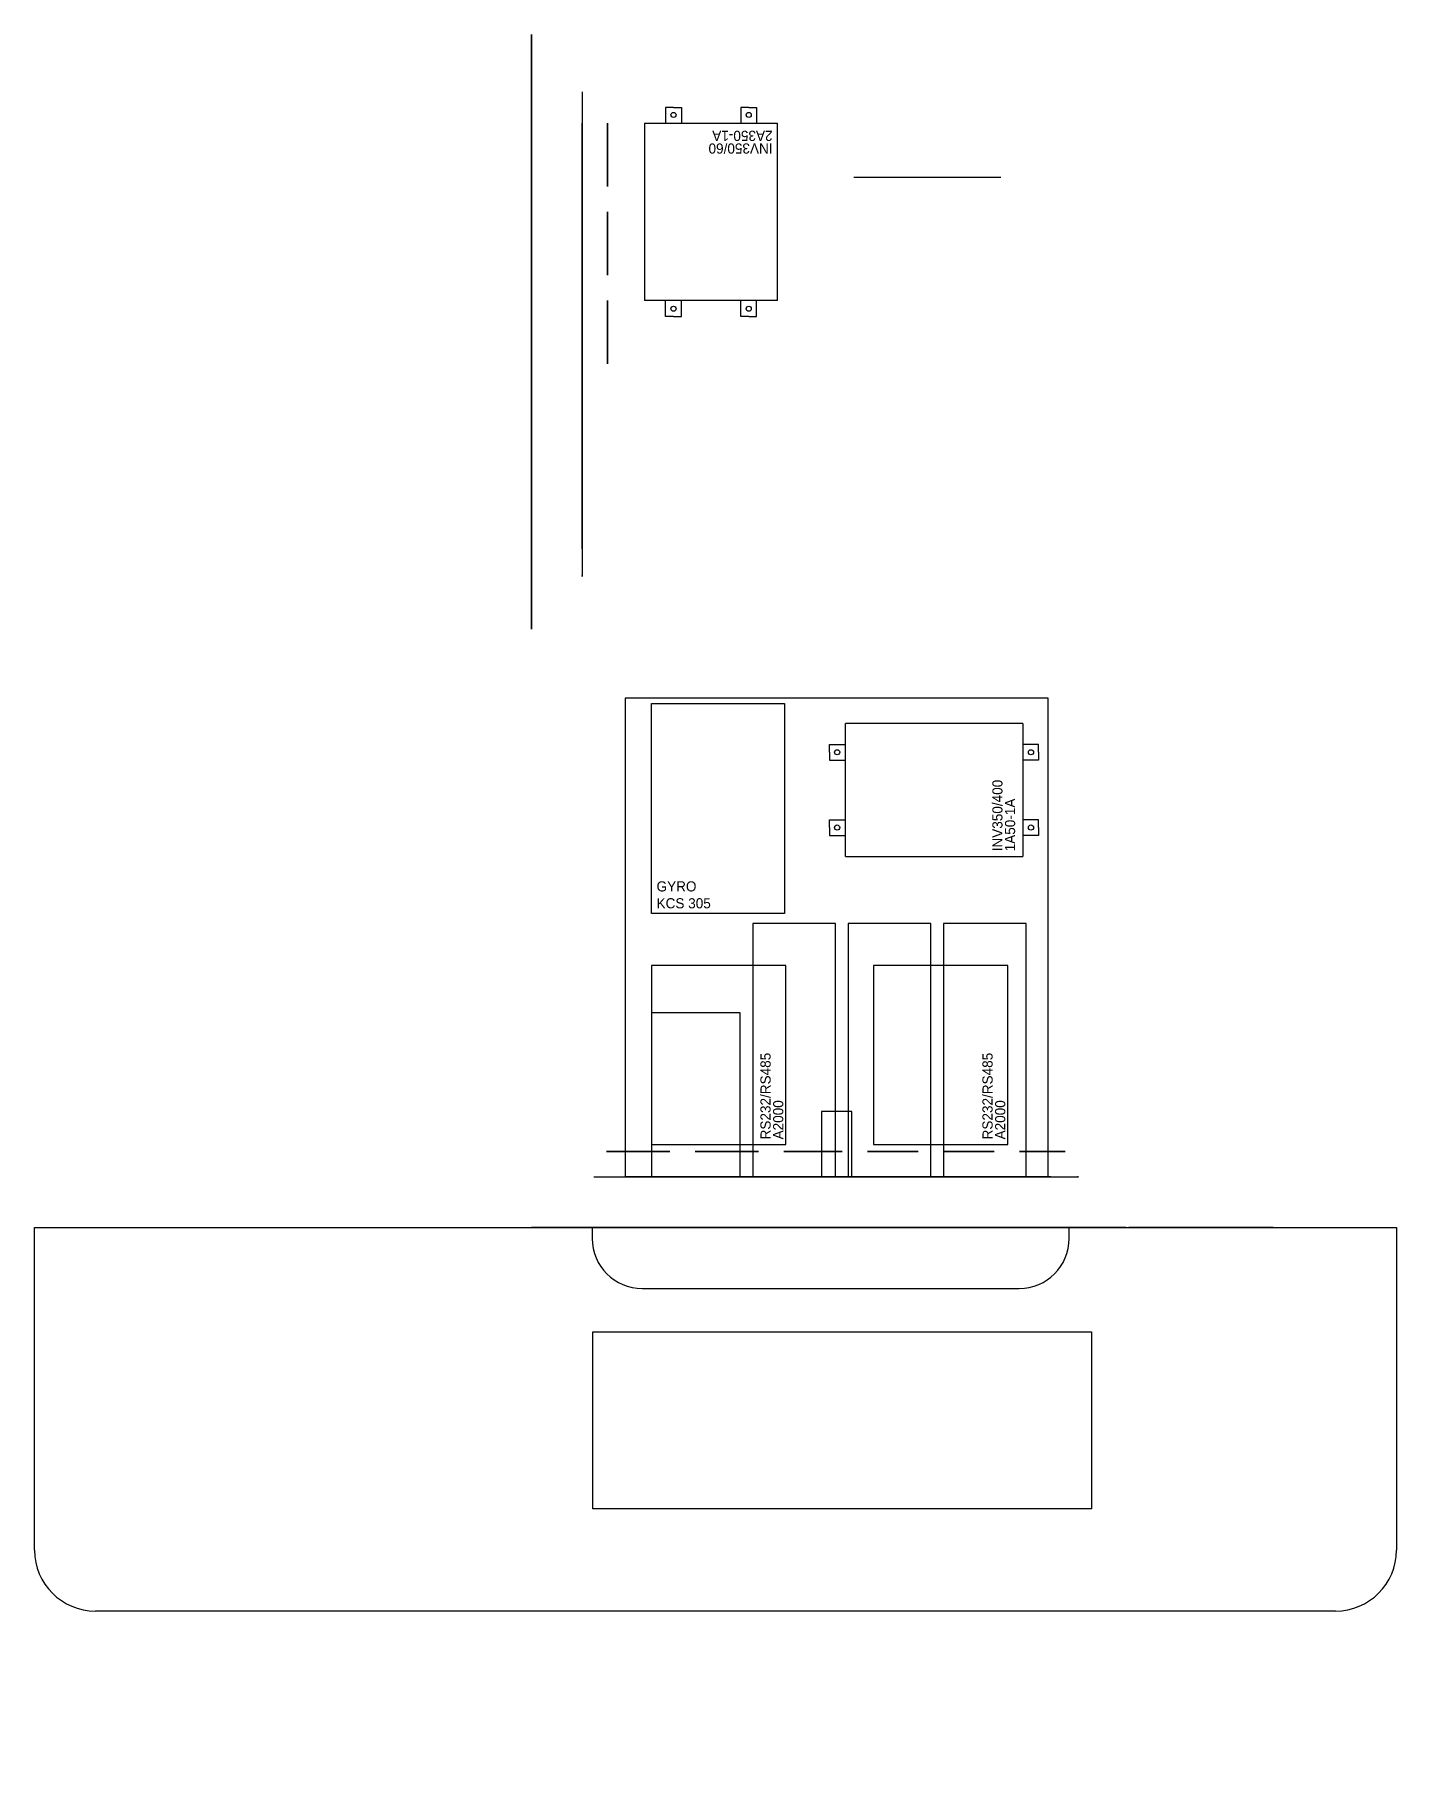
# Model space of a CAD drawing. Extents: x -1034 to 1672, y -7208 to 2129.
# Drawn here: x -313 to 1052, y 400 to 2129 of the extents above; entities that cross this region are included whole.
import ezdxf

# ---------------------------------------------------------------- set-up
doc = ezdxf.new("R2010")
doc.units = 0
doc.header["$LTSCALE"] = 100
doc.header["$MEASUREMENT"] = 0
doc.layers.get('0').update_dxf_attribs({"linetype": 'CONTINUOUS'})
doc.layers.add('ELEM_CZOLOW', color=7, linetype='CONTINUOUS')
doc.layers.add('INSIDE', color=1, linetype='CONTINUOUS')

# ---------------------------------------------------------------- blocks, each defined once
blk = doc.blocks.new('KLAWIAT')
at = {"extrusion": (0, -0.173648, 0.984808)}
for p, q in [((0, 177.3, 31.3), (500, 177.3, 31.3)), ((0, 0), (0, 177.3, 31.3)), ((500, 177.3, 31.3), (500, 0)), ((500, 0), (0, 0))]:
    blk.add_line(p, q, dxfattribs=at)
blk = doc.blocks.new('STOLIK')
for p, q in [((-498, -323.4), (-498, 0)), ((-498, 0), (61, 0)), ((61, 0), (61, -11)), ((536.9, 0), (867.1, 0)), ((539, -11), (539, 0)), ((867.1, 0), (867.1, -323.4)), ((111, -61), (489, -61)), ((806.1, -384.4), (-437, -384.4))]:
    blk.add_line(p, q)
for centre, radius, start, end in [((111, -11), 50, 180, 270), ((489, -11), 50, 270, 0), ((-437, -323.4), 61, 180, 270), ((806.1, -323.4), 61, 270, 0)]:
    blk.add_arc(centre, radius, start, end)
blk.add_blockref('KLAWIAT', (61.5, -281.8))
blk = doc.blocks.new('SHELF')
for p, q in [((-1.24, 0.5), (-1.24, 0)), ((-1.24, 0.5), (17.85, 0.5)), ((-1.24, 0), (17.888, 0)), ((17.888, 0), (17.85, 0.5))]:
    blk.add_line(p, q)
blk = doc.blocks.new('ILS')
for p, q in [((0, 5), (0, 0)), ((2.5, 5), (0, 5)), ((2.5, 0), (2.5, 5)), ((0, 0), (2.5, 0))]:
    blk.add_line(p, q)
for tag, p in [('MODEL', (1.367, 0.3)), ('NAME', (0.7, 0.3))]:
    blk.add_attdef(tag, p, '', height=0.4, rotation=90)
blk = doc.blocks.new('R2S3')
at = {"extrusion": (-1.84043e-16, -1, 0)}
for p, q in [((7, 1, 5.5), (7, 1, 0.5)), ((9.5, 1, 5.5), (7, 1, 5.5)), ((7, 1, 0.5), (9.5, 1, 0.5)), ((9.5, 1, 0.5), (9.5, 1, 5.5))]:
    blk.add_line(p, q, dxfattribs=at)
at = {"extrusion": (0, -1, 0)}
ref = blk.add_blockref('ILS', (0, 0.5, -1), dxfattribs=at)
ref.add_attrib('MODEL', 'KNR-634', (1.367, 0.6, -1), dxfattribs={"extrusion": (0, -1, 0), "height": 0.4, "rotation": 90})
ref.add_attrib('NAME', 'VOR/ILS/MKR', (0.7, 0.6, -1), dxfattribs={"extrusion": (0, -1, 0), "height": 0.4, "rotation": 90})
ref = blk.add_blockref('ILS', (3.5, 0.5, -1), dxfattribs=at)
ref.add_attrib('MODEL', 'KNR-634', (4.867, 0.6, -1), dxfattribs={"extrusion": (0, -1, 0), "height": 0.4, "rotation": 90})
ref.add_attrib('NAME', 'VOR/ILS/MKR', (4.2, 0.6, -1), dxfattribs={"extrusion": (0, -1, 0), "height": 0.4, "rotation": 90})
blk.add_blockref('SHELF', (0, 0), dxfattribs=at)
at = {"extrusion": (-1.84043e-16, -1, 0)}
for tag, p in [('COAX_SWITCH', (7.7, 0.8, -1)), ('CS', (8.367, 0.8, -1))]:
    blk.add_attdef(tag, p, '', height=0.4, rotation=90, dxfattribs=at)
blk = doc.blocks.new('3U')
for p, q in [((16.69, 5.18), (0, 5.18)), ((0, 5.18), (0, 0)), ((16.69, 0), (16.69, 5.18)), ((0, 0), (16.69, 0))]:
    blk.add_line(p, q)
blk = doc.blocks.new('RACK19')
for p, q in [((23.47, 47.2), (0, 47.2)), ((0, 47.2), (0, 0)), ((23.47, 0), (23.47, 47.2)), ((0, 0), (23.47, 0))]:
    blk.add_line(p, q)
blk = doc.blocks.new('3U42TE')
for p, q in [((0, 5.18), (8.4, 5.18)), ((0, 0), (0, 5.18)), ((8.4, 0), (8.4, 5.18)), ((8.4, 0), (0, 0))]:
    blk.add_line(p, q)
for tag, p in [('NAME', (0.2, 0.7)), ('MODEL', (0.2, 0.2))]:
    blk.add_attdef(tag, p, '', height=0.4)
blk = doc.blocks.new('SUBRACK3U')
for p, q in [((16.8, 5.18), (0, 5.18)), ((0, 5.18), (0, 0)), ((16.8, 0), (16.8, 5.18)), ((0, 0), (16.8, 0))]:
    blk.add_line(p, q)
blk = doc.blocks.new('INV500')
for p, q in [((0, 8.984), (5.812, 8.984)), ((0, 8.984), (0, 0)), ((5.812, 0), (5.812, 8.984)), ((0, 0), (5.812, 0))]:
    blk.add_line(p, q)
for tag, p in [('NAME', (0.3, 2.2)), ('MODEL', (0.3, 0.8))]:
    blk.add_attdef(tag, p, '', height=0.4)
blk = doc.blocks.new('INV')
for p, q in [((0.83, 7.625), (0.83, 7)), ((1.14, 7.625), (0.83, 7.625)), ((1.14, 7.625), (1.45, 7.625)), ((1.45, 7.625), (1.45, 7)), ((3.8, 7.625), (3.8, 7)), ((4.11, 7.625), (3.8, 7.625)), ((4.11, 7.625), (4.42, 7.625)), ((4.42, 7.625), (4.42, 7)), ((0, 7), (5.25, 7)), ((0, 7), (0, 0)), ((5.25, 0), (5.25, 7)), ((5.25, 0), (0, 0)), ((0.83, -0.625), (0.83, 0)), ((1.45, -0.625), (1.45, 0)), ((3.8, -0.625), (3.8, 0)), ((4.42, -0.625), (4.42, 0)), ((1.14, -0.625), (0.83, -0.625)), ((1.14, -0.625), (1.45, -0.625)), ((4.11, -0.625), (3.8, -0.625)), ((4.11, -0.625), (4.42, -0.625))]:
    blk.add_line(p, q)
for centre in [(1.14, 7.325), (4.11, 7.325), (1.14, -0.325), (4.11, -0.325)]:
    blk.add_circle(centre, 0.101)
for tag, p in [('NAME', (0.2, 0.8, 2.675)), ('MODEL', (0.2, 0.3, 2.675))]:
    blk.add_attdef(tag, p, '', height=0.4)
blk = doc.blocks.new('R2S1')
at = {"extrusion": (-1, 1.84206e-16, 1.22677e-16)}
ref = blk.add_blockref('INV500', (-16.53, 0.5, -2.15), dxfattribs=at)
ref.add_attrib('NAME', 'INV500', (-16.23, 2.7, -2.15), dxfattribs={"extrusion": (-1, 1.84206e-16, 1.22677e-16), "height": 0.4})
ref.add_attrib('MODEL', '2A500-1A', (-16.23, 1.3, -2.15), dxfattribs={"extrusion": (-1, 1.84206e-16, 1.22677e-16), "height": 0.4})
at = {"rotation": 270}
blk.add_blockref('INV', (0, 7.718, 0.5), dxfattribs=at).add_auto_attribs({'NAME': 'INV350/60', 'MODEL': '2A350-1A'})
at = {"extrusion": (0, -1, 0)}
blk.add_blockref('SHELF', (0, 0), dxfattribs=at)
blk = doc.blocks.new('8UFP')
for p, q in [((16.8, 13.995), (0, 13.995)), ((0, 13.995), (0, 0)), ((16.8, 0), (16.8, 13.995)), ((0, 0), (16.8, 0))]:
    blk.add_line(p, q)
for tag, p in [('NAME', (0.3, 2.2)), ('MODEL', (0.3, 0.8))]:
    blk.add_attdef(tag, p, '', height=0.4)
blk = doc.blocks.new('SZAFA2')
for name, p in [('R2S1', (-19.97, 2, 2.6)), ('R2S3', (-19.97, 2, 13.03))]:
    blk.add_blockref(name, p)
at = {"extrusion": (0, -1, 0)}
for name, p in [('3U', (-19.97, 25.21, -2)), ('SUBRACK3U', (-19.97, 20.03, -2)), ('RACK19', (-23.47, 0))]:
    blk.add_blockref(name, p, dxfattribs=at)
ref = blk.add_blockref('3U42TE', (-19.97, 20.03, -2), dxfattribs=at)
ref.add_attrib('NAME', 'NAV-CL', (-19.77, 20.73, -2), dxfattribs={"extrusion": (0, -1, 0), "height": 0.4})
at = {"extrusion": (-2.22045e-16, -1, 0)}
ref = blk.add_blockref('8UFP', (-19.97, 30.39, -2), dxfattribs=at)
ref.add_attrib('NAME', 'not used', (-19.67, 32.59, -2), dxfattribs={"extrusion": (-2.22045e-16, -1, 0), "height": 0.4})
at = {"extrusion": (0, -1, 0)}
ref = blk.add_blockref('3U42TE', (-11.57, 20.03, -2), dxfattribs=at)
ref.add_attrib('NAME', 'NAV-CL', (-11.37, 20.73, -2), dxfattribs={"extrusion": (0, -1, 0), "height": 0.4})
blk.add_text('Calibration instrument NAV 2000R', height=0.45, dxfattribs=at).set_placement((-18.97, 26.21, -2))
blk = doc.blocks.new('VHF')
for p, q in [((1.8, 5), (0, 5)), ((0, 5), (0, 0)), ((1.8, 0), (1.8, 5)), ((0, 0), (1.8, 0))]:
    blk.add_line(p, q)
for s, p in [('KTR-908', (1.1, 0.2)), ('VHF', (0.6, 0.2))]:
    blk.add_text(s, height=0.45, rotation=90).set_placement(p)
blk = doc.blocks.new('ADF')
for p, q in [((2, 5), (0, 5)), ((0, 5), (0, 0)), ((2, 0), (2, 5)), ((0, 0), (2, 0))]:
    blk.add_line(p, q)
for s, p in [('KDF-806', (1.1, 0.2)), ('ADF', (0.6, 0.2))]:
    blk.add_text(s, height=0.45, rotation=90).set_placement(p)
blk = doc.blocks.new('ACS')
for p, q in [((2.3, 5), (0, 5)), ((0, 5), (0, 0)), ((2.3, 0), (2.3, 5)), ((0, 0), (2.3, 0))]:
    blk.add_line(p, q)
for s, p in [('KAA-455', (1.1, 0.2)), ('ACS', (0.6, 0.2))]:
    blk.add_text(s, height=0.45, rotation=90).set_placement(p)
blk = doc.blocks.new('DME')
for p, q in [((2.5, 5.3), (0, 5.3)), ((0, 5.3), (0, 0)), ((2.5, 0), (2.5, 5.3)), ((0, 0), (2.5, 0))]:
    blk.add_line(p, q)
for s, p in [('KDM-706', (1.1, 0.2)), ('DME', (0.6, 0.2))]:
    blk.add_text(s, height=0.45, rotation=90).set_placement(p)
blk = doc.blocks.new('2U')
for p, q in [((0, 3.43), (0, 0)), ((16.69, 3.43), (0, 3.43)), ((16.69, 0), (16.69, 3.43)), ((0, 0), (16.69, 0))]:
    blk.add_line(p, q)
blk = doc.blocks.new('7U')
for p, q in [((0, 12.245), (0, 0)), ((16.69, 12.245), (0, 12.245)), ((16.69, 0), (16.69, 12.245)), ((0, 0), (16.69, 0))]:
    blk.add_line(p, q)
for tag, p in [('NAME', (0.3, 2.2)), ('MODEL', (0.3, 0.8))]:
    blk.add_attdef(tag, p, '', height=0.4)
blk = doc.blocks.new('GPS')
for p, q in [((0, 3), (0, 0)), ((5.705, 3), (0, 3)), ((5.705, 0), (5.705, 3)), ((0, 0), (5.705, 0))]:
    blk.add_line(p, q)
at = {"flags": 10}
blk.add_attdef('NAZ', (0.2, 0.2), '', height=0.4, dxfattribs=at)
blk = doc.blocks.new('3U12TE')
for p, q in [((2.37, 0), (2.37, 5.18)), ((4.74, 0), (4.74, 5.18)), ((7.11, 0), (7.11, 5.18)), ((9.48, 0), (9.48, 5.18)), ((11.85, 0), (11.85, 5.18)), ((14.22, 0), (14.22, 5.18))]:
    blk.add_line(p, q)
blk = doc.blocks.new('ACS_CP')
for p, q in [((0, 2.3), (0, 0)), ((5.8, 2.3), (0, 2.3)), ((5.8, 0), (5.8, 2.3)), ((0, 0), (5.8, 0))]:
    blk.add_line(p, q)
for s, p in [('ACS-CP', (0.1, 0.7)), ('KA-119', (0.1, 0.1))]:
    blk.add_text(s, height=0.45).set_placement(p)
blk = doc.blocks.new('PC')
for p, q in [((16.69, 7), (0, 7)), ((0, 7), (0, 0)), ((16.69, 0), (16.69, 7)), ((0, 0), (16.69, 0))]:
    blk.add_line(p, q)
blk = doc.blocks.new('4U')
for p, q in [((16.69, 7), (0, 7)), ((0, 7), (0, 0)), ((16.69, 0), (16.69, 7)), ((0, 0), (16.69, 0))]:
    blk.add_line(p, q)
blk = doc.blocks.new('PL')
for p, q in [((3.26, 10), (0, 10)), ((0, 10), (0, 0)), ((3.26, 0), (3.26, 10)), ((0, 0), (3.26, 0))]:
    blk.add_line(p, q)
at = {"extrusion": (0, -1, -1.84043e-16)}
for tag, p in [('NAME', (0.2, 0.7)), ('MODEL', (0.2, 0.2))]:
    blk.add_attdef(tag, p, '', height=0.4, dxfattribs=at)
blk = doc.blocks.new('DME_CP')
for p, q in [((3.5, 6.47), (0, 6.47)), ((0, 6.47), (0, 0)), ((3.5, 0), (3.5, 6.47)), ((0, 0), (3.5, 0))]:
    blk.add_line(p, q)
at = {"extrusion": (0, -1, -1.60787e-16)}
for s, p in [('DME-CP', (0.2, 0.7)), ('KDI-572', (0.2, 0.2))]:
    blk.add_text(s, height=0.45, dxfattribs=at).set_placement(p)
blk = doc.blocks.new('GYRO_KCS305')
for p, q in [((0, 8.29), (5.25, 8.29)), ((0, 0), (0, 8.29)), ((5.25, 8.29), (5.25, 0)), ((5.25, 0), (0, 0))]:
    blk.add_line(p, q)
for s, p in [('GYRO', (0.2, 0.867, 6.597)), ('KCS 305', (0.2, 0.2, 6.597))]:
    blk.add_text(s, height=0.4).set_placement(p)
blk = doc.blocks.new('A2000')
for p, q in [((0, 5.3), (0, 0)), ((7.06, 5.3), (0, 5.3)), ((7.06, 0), (7.06, 5.3)), ((0, 0), (7.06, 0))]:
    blk.add_line(p, q)
for tag, p in [('NAME', (0.2, 0.6, 1.53)), ('MODEL', (0.2, 0.1, 1.53))]:
    blk.add_attdef(tag, p, '', height=0.4)
blk = doc.blocks.new('GYRO')
for p, q in [((1.2, 2.58), (0, 2.58)), ((0, 2.58), (0, 0)), ((1.2, 0), (1.2, 2.58)), ((0, 0), (1.2, 0))]:
    blk.add_line(p, q)
at = {"extrusion": (0, -1, -1.84043e-16)}
blk.add_text('GYRO', height=0.4, rotation=90, dxfattribs=at).set_placement((1.1, 0.1))
blk = doc.blocks.new('R1S4')
for p, q in [((16.69, 18.9, 0.61), (0, 18.9, 0.61)), ((0, 18.9, 0.61), (0, 0, 0.61)), ((16.69, 0, 0.61), (16.69, 18.9, 0.61)), ((0, 0, 0.61), (16.69, 0, 0.61)), ((0, 0, 0.61), (16.7, 0, 0.61))]:
    blk.add_line(p, q)
ref = blk.add_blockref('PL', (5.04, 0, 3.24))
ref.add_attrib('NAME', 'ALT', (5.24, 3.94), dxfattribs={"extrusion": (0, -1, -1.46042e-16), "height": 0.4})
ref.add_attrib('MODEL', '101435', (5.24, 3.44), dxfattribs={"extrusion": (0, -1, -1.46042e-16), "height": 0.4})
ref = blk.add_blockref('PL', (8.8, 0, 3.24))
ref.add_attrib('NAME', 'ADF-RMI', (9, 3.94), dxfattribs={"extrusion": (0, -1, -1.46042e-16), "height": 0.4})
ref.add_attrib('MODEL', 'KNI-582', (9, 3.44), dxfattribs={"extrusion": (0, -1, -1.46042e-16), "height": 0.4})
ref = blk.add_blockref('PL', (12.56, 0, 3.24))
ref.add_attrib('NAME', 'ILS-NI', (12.76, 3.94), dxfattribs={"extrusion": (0, -1, -1.46042e-16), "height": 0.4})
ref.add_attrib('MODEL', 'KI 207', (12.76, 3.44), dxfattribs={"extrusion": (0, -1, -1.46042e-16), "height": 0.4})
for name, p in [('DME_CP', (1.04, 0, 3.26)), ('DME_CP', (1.04, 0, 5.17)), ('GYRO', (7.75, 0, 0.87))]:
    blk.add_blockref(name, p)
at = {"extrusion": (0, -1, -1.84043e-16)}
blk.add_blockref('4U', (0, 0), dxfattribs=at)
at = {"layer": 'INSIDE'}
blk.add_blockref('GYRO_KCS305', (1.04, 10.4, 0.61), dxfattribs=at)
ref = blk.add_blockref('INV', (15.69, 12.65, 0.61), dxfattribs=dict(at, rotation=90))
ref.add_attrib('MODEL', '1A50-1A', (15.39, 12.85, 0.61), dxfattribs={"layer": '0', "height": 0.4, "rotation": 90})
ref.add_attrib('NAME', 'INV350/400', (14.89, 12.85, 0.61), dxfattribs={"layer": '0', "height": 0.4, "rotation": 90})
ref = blk.add_blockref('A2000', (6.34, 1.28, 0.61), dxfattribs=dict(at, rotation=90))
ref.add_attrib('MODEL', 'A2000', (6.24, 1.48, 0.61), dxfattribs={"layer": '0', "height": 0.4, "rotation": 90})
ref.add_attrib('NAME', 'RS232/RS485', (5.74, 1.48, 0.61), dxfattribs={"layer": '0', "height": 0.4, "rotation": 90})
ref = blk.add_blockref('A2000', (15.1, 1.28, 0.61), dxfattribs=dict(at, rotation=90))
ref.add_attrib('MODEL', 'A2000', (15, 1.48, 0.61), dxfattribs={"layer": '0', "height": 0.4, "rotation": 90})
ref.add_attrib('NAME', 'RS232/RS485', (14.5, 1.48, 0.61), dxfattribs={"layer": '0', "height": 0.4, "rotation": 90})
blk = doc.blocks.new('SUBRAC3U')
for p, q in [((16.8, 5.18), (0, 5.18)), ((0, 5.18), (0, 0)), ((16.8, 0), (16.8, 5.18)), ((0, 0), (16.8, 0))]:
    blk.add_line(p, q)

msp = doc.modelspace()

# ---------------------------------------------------------------- linework, layer by layer
at = {"layer": 'ELEM_CZOLOW', "extrusion": (0, -1, -1.84043e-16)}
msp.add_line((185, 933.33071, -633.90968), (185, 933.33071, -633.90968), dxfattribs=at)
at = {"layer": 'ELEM_CZOLOW', "extrusion": (0, -1, -9.19295e-16)}
msp.add_line((278.98, 933.33071, 1.59832), (185, 933.33071, 1.59832), dxfattribs=at)
at = {"layer": 'ELEM_CZOLOW', "extrusion": (-1.84043e-16, -1, -9.57296e-16)}
for p, q in [((279.488, 933.33071, -390.06968), (279.488, 933.33071, -555.16968)), ((293.458, 933.33071, 448.13032), (288.378, 933.33071, 437.97032)), ((288.378, 933.33071, 437.97032), (288.378, 933.33071, 432.89032)), ((288.378, 933.33071, 432.89032), (293.458, 933.33071, 422.73032)), ((303.618, 933.33071, 448.13032), (293.458, 933.33071, 448.13032)), ((293.458, 933.33071, 422.73032), (303.618, 933.33071, 422.73032)), ((309.44195, 933.33071, -355.25363), (303.618, 933.33071, -349.42968)), ((303.618, 933.33071, -349.42968), (303.618, 933.33071, -334.18968)), ((303.618, 933.33071, -334.18968), (310.10208, 933.33071, -330.94764)), ((303.618, 933.33071, 422.73032), (303.618, 933.33071, 448.13032)), ((308.698, 933.33071, 461.80052), (308.698, 933.33071, 429.38013)), ((308.698, 933.33071, 463.37032), (308.698, 933.33071, 463.37032)), ((310.10208, 933.33071, 427.10828), (315.18208, 933.33071, 424.56828)), ((315.18208, 933.33071, 466.61236), (310.10208, 933.33071, 464.07236)), ((313.778, 933.33071, -333.21948), (313.778, 933.33071, -353.45758)), ((318.858, 933.33071, 426.84013), (318.858, 933.33071, 464.34052)), ((318.858, 933.33071, 468.45032), (318.858, 933.33071, 468.45032)), ((425.538, 933.33071, -349.42968), (425.538, 933.33071, -334.18968)), ((431.36195, 933.33071, -355.25363), (425.538, 933.33071, -349.42968)), ((425.538, 933.33071, -334.18968), (432.02208, 933.33071, -330.94764)), ((435.698, 933.33071, -333.21948), (435.698, 933.33071, -353.45758)), ((562.698, 933.33071, -333.21948), (562.698, 933.33071, -353.45758)), ((679.538, 933.33071, -100.50968), (562.698, 933.33071, -100.50968)), ((562.698, 933.33071, -100.50968), (562.698, 933.33071, -130.98968)), ((562.698, 933.33071, -130.98968), (679.538, 933.33071, -130.98968)), ((572.858, 933.33071, -334.18968), (566.37392, 933.33071, -330.94764)), ((567.03405, 933.33071, -355.25363), (572.858, 933.33071, -349.42968)), ((572.858, 933.33071, -349.42968), (572.858, 933.33071, -334.18968)), ((608.418, 933.33071, 458.29032), (618.578, 933.33071, 468.45032)), ((623.658, 933.33071, -333.21948), (623.658, 933.33071, -353.45758)), ((633.818, 933.33071, -334.18968), (627.33392, 933.33071, -330.94764)), ((627.99405, 933.33071, -355.25363), (633.818, 933.33071, -349.42968)), ((628.738, 933.33071, 458.29032), (638.898, 933.33071, 468.45032)), ((633.818, 933.33071, -349.42968), (633.818, 933.33071, -334.18968)), ((638.898, 933.33071, -19.22968), (649.058, 933.33071, -9.06968)), ((649.058, 933.33071, 458.29032), (659.218, 933.33071, 468.45032)), ((669.378, 933.33071, -125.90968), (659.218, 933.33071, -125.90968)), ((659.218, 933.33071, -125.90968), (659.218, 933.33071, -120.82968)), ((659.218, 933.33071, -120.82968), (669.378, 933.33071, -120.82968)), ((664.298, 933.33071, -360.55987), (664.298, 933.33071, -323.05948)), ((664.298, 933.33071, -318.94968), (664.298, 933.33071, -318.94968)), ((664.298, 933.33071, -49.70968), (664.298, 933.33071, -34.46968)), ((670.12195, 933.33071, -55.53363), (664.298, 933.33071, -49.70968)), ((664.298, 933.33071, -34.46968), (670.78208, 933.33071, -31.22764)), ((673.05392, 933.33071, -360.29172), (667.97392, 933.33071, -362.83172)), ((667.97392, 933.33071, -320.78764), (673.05392, 933.33071, -323.32764)), ((669.378, 933.33071, -120.82968), (669.378, 933.33071, -125.90968)), ((669.378, 933.33071, 458.29032), (679.538, 933.33071, 468.45032)), ((674.458, 933.33071, -324.02968), (674.458, 933.33071, -324.02968)), ((674.458, 933.33071, -325.59948), (674.458, 933.33071, -358.01987)), ((674.458, 933.33071, -33.49948), (674.458, 933.33071, -53.73758)), ((679.538, 933.33071, -130.98968), (679.538, 933.33071, -100.50968)), ((689.698, 933.33071, -333.21948), (689.698, 933.33071, -353.45758)), ((689.698, 933.33071, 458.29032), (699.858, 933.33071, 468.45032)), ((699.858, 933.33071, -334.18968), (693.37392, 933.33071, -330.94764)), ((694.03405, 933.33071, -355.25363), (699.858, 933.33071, -349.42968)), ((699.858, 933.33071, -349.42968), (699.858, 933.33071, -334.18968)), ((702.398, 933.33071, -390.06968), (702.398, 933.33071, -555.16968))]:
    msp.add_line(p, q, dxfattribs=at)
at = {"layer": 'ELEM_CZOLOW', "extrusion": (-1.84043e-16, -1, -9.57296e-16), "elevation": -933.33071}
for points in [[(303.618, -35.83086), (298.538, -44.62968), (303.618, -53.4285), (313.778, -53.4285), (318.858, -44.62968), (313.778, -35.83086)], [(329.018, -35.83086), (323.938, -44.62968), (329.018, -53.4285), (339.178, -53.4285), (344.258, -44.62968), (339.178, -35.83086)], [(364.578, -35.83086), (359.498, -44.62968), (364.578, -53.4285), (374.738, -53.4285), (379.818, -44.62968), (374.738, -35.83086)], [(389.978, -35.83086), (384.898, -44.62968), (389.978, -53.4285), (400.138, -53.4285), (405.218, -44.62968), (400.138, -35.83086)], [(486.498, 488.77032), (486.498, 435.43032), (499.198, 422.73032), (552.538, 422.73032), (552.538, 476.07032), (539.838, 488.77032)], [(537.298, -35.83086), (532.218, -44.62968), (537.298, -53.4285), (547.458, -53.4285), (552.538, -44.62968), (547.458, -35.83086)], [(562.698, -35.83086), (557.618, -44.62968), (562.698, -53.4285), (572.858, -53.4285), (577.938, -44.62968), (572.858, -35.83086)], [(598.258, -35.83086), (593.178, -44.62968), (598.258, -53.4285), (608.418, -53.4285), (613.498, -44.62968), (608.418, -35.83086)], [(623.658, -35.83086), (618.578, -44.62968), (623.658, -53.4285), (633.818, -53.4285), (638.898, -44.62968), (633.818, -35.83086)], [(635.088, -12.63056), (631.278, -19.22968), (635.088, -25.82879), (642.708, -25.82879), (646.518, -19.22968), (642.708, -12.63056)], [(665.568, 464.88944), (661.758, 458.29032), (665.568, 451.69121), (673.188, 451.69121), (676.998, 458.29032), (673.188, 464.88944)], [(685.888, 464.88944), (682.078, 458.29032), (685.888, 451.69121), (693.508, 451.69121), (697.318, 458.29032), (693.508, 464.88944)]]:
    msp.add_lwpolyline(points, close=True, dxfattribs=at)
for points in [[(323.938, 354.15032), (323.938, 181.43032, 0.4142135624), (336.638, 168.73032), (549.998, 168.73032, 0.4142135624), (562.698, 181.43032), (562.698, 354.15032, 0.4142135624), (549.998, 366.85032), (336.638, 366.85032, 0.4142135624)], [(603.338, 359.23032), (603.338, 171.27032, 0.4142135624), (610.958, 163.65032), (641.438, 163.65032, 0.4142135624), (649.058, 171.27032), (649.058, 359.23032, 0.4142135624), (641.438, 366.85032), (610.958, 366.85032, 0.4142135624)]]:
    msp.add_lwpolyline(points, format="xyb", close=True, dxfattribs=at)
msp.add_lwpolyline([(577.938, -115.74968), (664.298, -115.74968)], dxfattribs=at)
at = {"layer": 'ELEM_CZOLOW', "extrusion": (-1.84043e-16, -1, -9.57296e-16)}
for centre, radius in [((308.698, -44.62968, -933.33071), 7.62), ((323.938, -283.38968, -933.33071), 2.54), ((323.938, -298.62968, -933.33071), 2.54), ((334.098, -288.46968, -933.33071), 7.62), ((334.098, -44.62968, -933.33071), 7.62), ((344.258, -283.38968, -933.33071), 2.54), ((344.258, -298.62968, -933.33071), 2.54), ((369.658, -44.62968, -933.33071), 7.62), ((395.058, -44.62968, -933.33071), 7.62), ((445.858, -298.62968, -933.33071), 2.54), ((445.858, -283.38968, -933.33071), 2.54), ((456.018, -288.46968, -933.33071), 7.62), ((466.178, -298.62968, -933.33071), 2.54), ((466.178, -283.38968, -933.33071), 2.54), ((476.338, 417.65032, -933.33071), 7.62), ((542.378, -44.62968, -933.33071), 7.62), ((542.378, -19.22968, -933.33071), 5.08), ((552.538, -19.22968, -933.33071), 2.54), ((575.398, 458.29032, -933.33071), 21.55261), ((567.778, -44.62968, -933.33071), 7.62), ((567.778, -19.22968, -933.33071), 5.08), ((593.178, -19.22968, -933.33071), 5.08), ((603.338, -44.62968, -933.33071), 7.62), ((608.418, 458.29032, -933.33071), 7.62), ((608.418, 458.29032, -933.33071), 5.08), ((608.418, 422.73032, -933.33071), 5.08), ((613.498, 270.33032, -933.33071), 5.08), ((628.738, -44.62968, -933.33071), 7.62), ((628.738, 458.29032, -933.33071), 7.62), ((628.738, 422.73032, -933.33071), 5.08), ((628.738, 458.29032, -933.33071), 5.08), ((638.898, -19.22968, -933.33071), 5.08), ((649.058, 458.29032, -933.33071), 7.62), ((649.058, 422.73032, -933.33071), 5.08), ((649.058, 458.29032, -933.33071), 5.08), ((669.378, 458.29032, -933.33071), 5.08), ((669.378, 422.73032, -933.33071), 5.08), ((689.698, 478.61032, -933.33071), 7.62), ((689.698, 458.29032, -933.33071), 5.08), ((689.698, 422.73032, -933.33071), 5.08)]:
    msp.add_circle(centre, radius, dxfattribs=at)
for centre, start, end in [((311.238, 429.38013, -933.33071), 180, 243.43494882), ((311.238, 461.80052, -933.33071), 116.56505118, 180), ((311.238, -353.45758, -933.33071), 225, 0), ((311.238, -333.21948, -933.33071), 0, 116.56505118), ((316.318, 426.84013, -933.33071), 243.43494882, 0), ((316.318, 464.34052, -933.33071), 0, 116.56505118), ((433.158, -353.45758, -933.33071), 225, 0), ((433.158, -333.21948, -933.33071), 0, 116.56505118), ((565.238, -353.45758, -933.33071), 180, 315), ((565.238, -333.21948, -933.33071), 63.43494882, 180), ((626.198, -353.45758, -933.33071), 180, 315), ((626.198, -333.21948, -933.33071), 63.43494882, 180), ((666.838, -323.05948, -933.33071), 63.43494882, 180), ((666.838, -360.55987, -933.33071), 180, 296.56505118), ((671.918, -53.73758, -933.33071), 225, 0), ((671.918, -33.49948, -933.33071), 0, 116.56505118), ((671.918, -325.59948, -933.33071), 0, 63.43494882), ((671.918, -358.01987, -933.33071), 296.56505118, 0), ((692.238, -333.21948, -933.33071), 63.43494882, 180), ((692.238, -353.45758, -933.33071), 180, 315)]:
    msp.add_arc(centre, 2.54, start, end, dxfattribs=at)

# ---------------------------------------------------------------- block references
at = {"layer": 'ELEM_CZOLOW', "xscale": 25.4, "yscale": 25.4, "zscale": 25.4, "rotation": 270}
msp.add_blockref('SZAFA2', (185, 1533.27871, -633.90968), dxfattribs=at)
at = {"layer": 'ELEM_CZOLOW', "xscale": 25.4, "yscale": 25.4, "zscale": 25.4}
msp.add_blockref('R1S4', (278.98, 984.13071, -80.69768), dxfattribs=at)
at = {"layer": 'ELEM_CZOLOW', "extrusion": (0, -1, -9.19295e-16), "xscale": 25.4, "yscale": 25.4, "zscale": 25.4}
for name, p in [('DME', (260.184, -555.16968, -1009.53071)), ('DME', (349.084, -555.16968, -1009.53071)), ('ACS', (437.984, -555.16968, -1009.53071)), ('ADF', (521.804, -555.16968, -1009.53071)), ('ADF', (598.004, -555.16968, -1009.53071)), ('VHF', (674.204, -555.16968, -1009.53071)), ('SHELF', (278.98, -567.86968, -984.13071)), ('2U', (278.98, 408.12532, -984.13071)), ('SUBRAC3U', (278.98, -390.06968, -984.13071)), ('ACS_CP', (327.24, 430.60432, -984.13071)), ('3U12TE', (278.98, -390.06968, -984.13071)), ('RACK19', (185, -633.90968, -933.33071)), ('GPS', (783.678, 153.49032, -933.33071))]:
    msp.add_blockref(name, p, dxfattribs=at)
at = {"layer": 'ELEM_CZOLOW', "extrusion": (0, -1, -9.19295e-16)}
ref = msp.add_blockref('7U', (278.98, 97.10232, -984.13071), dxfattribs=dict(at, xscale=25.4, yscale=25.4, zscale=25.4))
ref.add_attrib('MODEL', '1006R', (286.6, 117.42232, -984.13071), dxfattribs={"layer": '0', "extrusion": (0, -1, -9.19295e-16), "height": 10.16})
ref.add_attrib('NAME', 'CRT DISPLAY', (286.6, 152.98232, -984.13071), dxfattribs={"layer": '0', "extrusion": (0, -1, -9.19295e-16), "height": 10.16})
at = {"layer": 'ELEM_CZOLOW', "extrusion": (0, -1, -9.57296e-16), "xscale": 25.4, "yscale": 25.4, "zscale": 25.4}
msp.add_blockref('PC', (278.98, -258.49768, -984.13071), dxfattribs=at)
at = {"layer": 'ELEM_CZOLOW'}
msp.add_blockref('STOLIK', (185, 933.33071, 1.59832), dxfattribs=at)

# ---------------------------------------------------------------- texts
at = {"layer": 'ELEM_CZOLOW', "extrusion": (0, -1, -9.19295e-16)}
for s, p in [('DME-CL', (294.22, -387.52968, -984.13071)), ('DME-CL', (415.378, -387.52968, -984.13071)), ('ADF-CL', (537.552, -387.52968, -984.13071)), ('ADF-CL', (599.274, -387.52968, -984.13071)), ('VHF-CL', (655.916, -387.52968, -984.13071))]:
    msp.add_text(s, height=11.43, rotation=90, dxfattribs=at).set_placement(p)
for s, height, p in [('Computer', 11.43, (304.38, -214.04768, -984.13071)), ('FTSA PC', 11.43, (304.38, -233.09768, -984.13071)), ('RACK 19" 312-292', 10.16, (190.08, -628.82968, -933.33071))]:
    msp.add_text(s, height=height, dxfattribs=at).set_placement(p)
at = {"layer": 'ELEM_CZOLOW', "extrusion": (-1.84043e-16, -1, -9.57296e-16)}
for s, height, p in [('598', 10.16, (491.578, 446.43699, -933.33071)), ('KFS', 10.16, (491.578, 463.37032, -933.33071)), ('CLOCK', 7.62, (557.618, 453.21032, -933.33071))]:
    msp.add_text(s, height=height, dxfattribs=at).set_placement(p)

doc.saveas('drawing.dxf')
